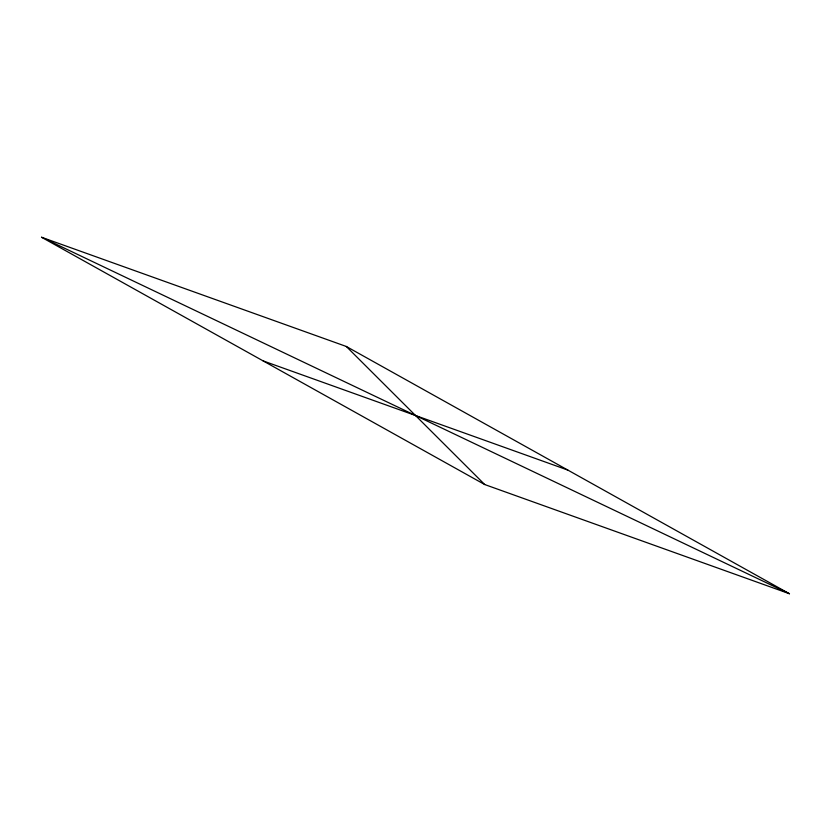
<?xml version="1.0" encoding="UTF-8"?>
<svg xmlns="http://www.w3.org/2000/svg" width="831" height="831" viewBox="0 0 831 831"><rect width="100%" height="100%" fill="white"/><g stroke="black" fill="none" stroke-linecap="round" stroke-linejoin="round"><path stroke-width="1.25" d="M41.55 237.261L346.288 346.465L789.45 593.739L484.712 484.535L41.55 237.261L789.45 593.739M263.136 360.903L567.864 470.097M346.288 346.465L484.712 484.535"/></g></svg>
